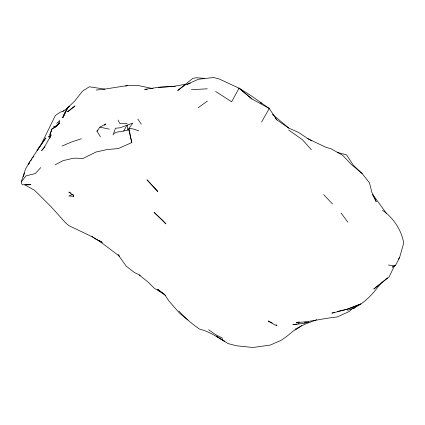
<?xml version="1.0" encoding="UTF-8"?>
<svg xmlns="http://www.w3.org/2000/svg" width="425" height="425" viewBox="0 0 425 425"><rect width="100%" height="100%" fill="white"/><g stroke="black" fill="none" stroke-linecap="round" stroke-linejoin="round"><path stroke-width="0.64" d="M55.133 164.847L63.006 160.655L73.589 158.174L83.13 158.382L96.071 152.001L107.408 149.494L118.299 148.591L131.777 142.572L128.839 129.758L128.881 128.488L132.765 123.091L120.025 127.808L115.499 128.222L113.066 135.012M23.439 176.837L24.422 173.033M69.647 106.277L67.618 107.711L62.852 117.417L67.618 107.711L74.269 101.564L82.471 91.21L89.287 86.79L104.948 89.138M58.602 124.27L59.25 123.271L51.691 129.243L49.927 134.677L50.463 136.383L44.232 147.417L41.634 150.593L44.875 146.859M98.791 240.311L102.074 242.516L92.496 236.953L68.792 225.585L65.381 222.604L51.531 207.209L34.558 190.257L24.724 184.779L30.897 184.684L22.472 184.827L21.643 183.807L21.25 181.873L25.601 168.9L29.638 161.946L41.188 144.458L55.372 115.473L60.297 112.157L64.069 110.925M393.136 266.225L392.376 267.24L395.717 265.142L399.58 257.587L403.75 242.967C401.269 229.798 393.555 217.887 382.479 210.327M51.728 130.087L49.927 134.677L51.297 135.023L50.463 136.383M58.151 124.562L59.808 120.477L56.737 123.409M49.773 138.114L50.777 135.761M394.65 265.471L389.183 276.728L373.772 289.053L387.563 278.046M65.535 111.833L62.852 117.417L67.618 107.711L69.254 106.611M67.618 107.711L63.474 115.871M29.638 161.946L28.199 164.783L29.585 162.626M307.859 138.667L298.823 132.595L288.835 128.127L276.85 119.892L269.232 108.46L250.028 94.966L239.068 88.156L231.646 101.761L215.656 91.476M261.609 122.076L269.232 108.46L251.956 99.004L238.977 88.14L219.279 79.018L213.674 77.509L198.48 79.236L186.655 84.501L190.326 83.231M113.948 133.45L117.385 131.989L123.68 131.038L127.086 124.998L127.888 130.199M30.627 161.006L32.008 158.849M32.704 157.771L33.745 156.156M100.39 136.733L96.937 131.182L99.944 127.123L105.878 123.941L104.385 125.147M398.443 259.112L399.58 257.587M21.25 181.873L25.957 175.892L35.275 173.528L40.779 167.567M380.933 283.326C373.102 293.346 364.783 303.647 352.569 308.407L354.54 307.918L356.729 305.554M352.208 308.534L349.52 311.334L337.137 317.002C323.393 318.219 310.016 322.15 296.183 322.463L299.418 321.969M51.691 129.243L55.537 126.995L59.723 122.66M55.537 126.995L59.25 123.271M50.352 135.384L48.487 136.988L50.007 135.963M96.937 131.182L97.931 130.379M185.544 84.58L177.698 90.52L192.838 78.338L196.366 77.759L204.388 78.365L203.166 78.784M301.596 325.598L296.252 329.534L293.988 330.427L287.008 336.186L281.143 340.303L270.369 345.036L268.51 345.35L252.891 347.491L236.47 345.759L228.028 343.591L216.192 336.037L218.402 337.408M198.098 107.769L207.416 101.033M62.873 111.153L67.766 108.248M395.717 265.142L394.448 265.837L388.376 265.041M294.902 329.279L304.677 324.317L316.668 319.706M62.119 146.03L71.262 142.093L81.414 138.757M72.457 194.427L68.85 195.978L73.732 196.345L73.228 194.714M334.263 312.279L331.851 313.209L347.002 309.278L360.883 303.981L347.002 309.278L337.423 311.461M347.507 310.34L354.54 307.918M125.598 86.158L127.442 85.547L137.158 85.292L153 88.644M123.68 131.038L128.839 129.758M186.07 84.187L172.693 86.477L158.382 87.311L144.686 89.356L147.236 89.468M296.639 324.078L292.852 324.695L303.482 323.425L308.63 322.123L304.21 322.846M297.898 323.871L299.163 323.664M127.442 85.547L102.728 89.415L96.247 90.036M158.382 87.311L175.328 86.339M191.399 89.691L207.352 88.809M127.139 123.463L119.675 123.308L118.081 120.025M109.151 129.131L99.944 127.123M337.578 152.501L346.54 154.854L353.196 164.996L362.19 173.618L369.49 182.883L371.933 192.578L376.237 201.705L372.528 194.416M138.762 130.868L132.6 128.828L128.881 128.488L131.777 142.572M140.314 275.389L134.449 272.553L126.241 266.188L118.161 254.857M272.202 322.963L268.148 320.981L274.964 324.939L277.068 325.47L276.027 324.918M70.927 193.104L68.797 192.036L73.142 195.176L73.732 196.345M222.748 338.284L215.592 334.634L208.643 329.731M311.844 140.93L307.907 138.693L325.242 146.992L331.272 148.92L342.507 155.178L351.512 164.656L362.19 173.618M53.561 126.156L55.144 127.107M187.914 320.046L179.584 313.193L168.895 300.927L164.587 294.488L154.355 288.277L147.64 281.679L139.288 275.055M219.481 338.093L224.326 341.158C216.405 336.558 208.718 331.229 199.638 329.152C191.978 323.988 184.992 317.889 178.845 310.999M238.977 88.14L251.956 99.004M288.671 130.055L302.287 139.591L311.408 149.759M164.093 294.116L157.627 289.313L165.352 295.29M91.959 236.332L95.104 238.77L102.074 242.516L99.036 240.752L119.319 256.137L118.161 254.633M272.42 114.293L288.835 128.127M163.221 220.867L154.1 212.351L165.883 223.895L163.604 221.303M261.694 103.695L260.323 102.271L261.662 103.7M323.675 194.634L332.504 203.958M275.065 117.985L276.85 119.892M341.094 213.058L347.847 222.126M386.314 213.217L372.629 194.39M137.812 119.09L141.328 124.148M74.949 106.016L67.602 111.796L74.949 106.016M45.757 138.008L37.087 150.503L45.757 138.008M157.744 191.431L147.061 179.903L157.744 191.431"/></g></svg>
